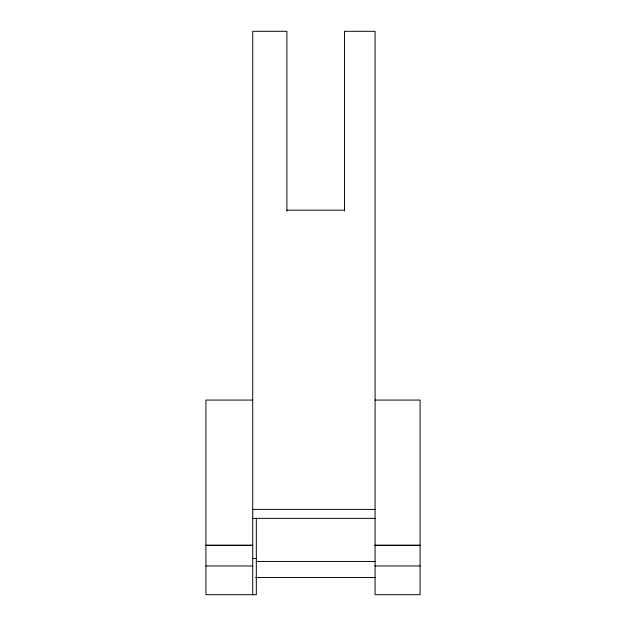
<?xml version="1.0" encoding="UTF-8"?>
<svg xmlns="http://www.w3.org/2000/svg" width="626" height="626" viewBox="0 0 626 626"><rect width="100%" height="100%" fill="white"/><g stroke="black" fill="none" stroke-linecap="round" stroke-linejoin="round"><path stroke-width="0.94" d="M286.904 210.164L344.488 210.164M252.716 400.069L205.931 400.069L205.931 594.7L256.316 594.7L256.316 518.218M375.084 400.069L420.069 400.069L420.069 594.7L375.084 594.7L375.084 31.3L344.488 31.3L344.488 211.048M252.716 509.384L375.084 509.384M252.716 518.359L375.084 518.359M205.931 545.223L252.716 545.223M375.084 545.223L420.069 545.223M205.931 545.371L252.716 545.371M375.084 545.371L420.069 545.371M205.931 545.496L252.716 545.496M375.084 545.496L420.069 545.496M252.442 558.509L256.316 558.509M256.316 561.444L375.084 561.444M205.931 565.967L252.716 565.967M375.084 565.967L420.069 565.967M255.627 577.469L375.084 577.469M286.904 211.048L286.904 31.3L252.716 31.3L252.716 594.7"/></g></svg>
